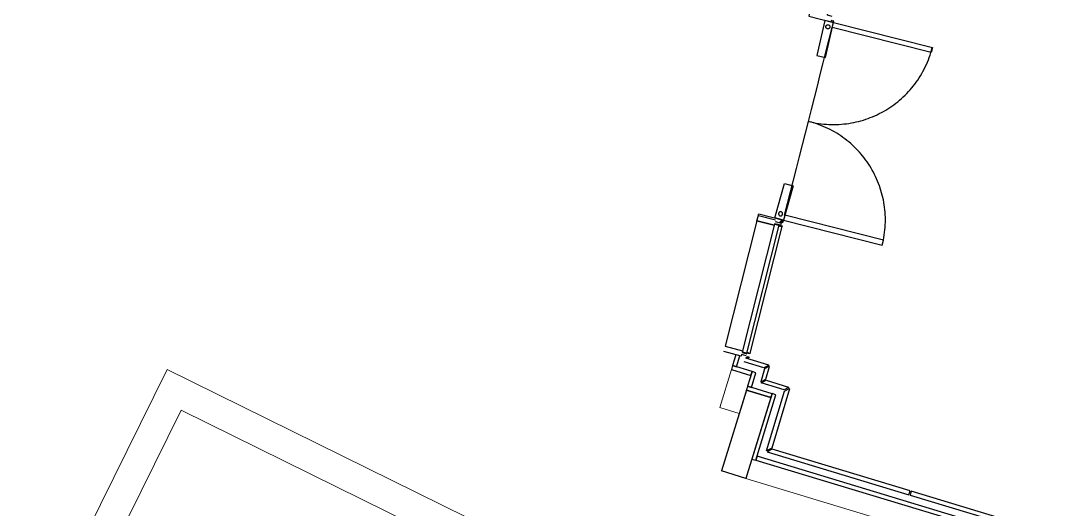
# Model space of a CAD drawing. Header units: centimetres. Extents: x 139057 to 200038, y 34824 to 80516.
# Drawn here: x 176528 to 177536, y 50648 to 51127 of the extents above; entities that cross this region are included whole.
import ezdxf

# ---------------------------------------------------------------- set-up
doc = ezdxf.new("R2010")
doc.units = ezdxf.units.CM
doc.header["$LTSCALE"] = 100
doc.linetypes.add('FLPL-C-P1$0$HIDDEN', pattern=[9.525, 6.35, -3.175])
doc.linetypes.add('FLPL-C-P1$0$HIDDEN2', pattern=[4.7625, 3.175, -1.5875])
doc.layers.add('410_STRUTTURE_001-AM_0', color=7, linetype='Continuous', lineweight=0)
doc.layers.add('430_TAVOLATI_001-AM_0', color=3, linetype='Continuous', lineweight=0)
for name, color, linetype in [('A-FACCIATA', 8, 'Continuous'), ('A-FACCIATA MONTANTI', 13, 'Continuous'), ('A-FACCIATTA ISOLANTE', 8, 'Continuous'), ('A-FACCIATTA STONE', 13, 'Continuous'), ('A-FACCIATTE VISTE', 8, 'Continuous'), ('A-MCLS1-25', 41, 'Continuous'), ('AFPN0CCP1$0$A-BYND', 11, 'Continuous'), ('FLPL-C-P1$0$A-ABOV', 7, 'FLPL-C-P1$0$HIDDEN'), ('FLPL-C-P1$0$A-DOOR', 1, 'Continuous'), ('FLPL-C-P1$0$A-DOOR-SWING', 7, 'FLPL-C-P1$0$HIDDEN2')]:
    doc.layers.add(name, color=color, linetype=linetype)

# ---------------------------------------------------------------- blocks, each defined once
blk = doc.blocks.new('FLPL-C-P1$0$invsible closer')
at = {"layer": 'FLPL-C-P1$0$A-ABOV'}
blk.add_line((0, 44), (0, -44), dxfattribs=at)
blk.add_lwpolyline([(0, 44), (0, -44), (351, -44), (351, 44)], close=True, dxfattribs=at)
blk.add_circle((53, 0), 20, dxfattribs=at)

msp = doc.modelspace()

# ---------------------------------------------------------------- linework, layer by layer
at = {"layer": '410_STRUTTURE_001-AM_0', "elevation": 0}
msp.add_lwpolyline([(176908, 49225, 0.044922), (177432, 50410.2), (176671.9, 50785.3), (176528.1, 50493.9), (176590.9, 50462.9), (176604.2, 50489.8), (176568.3, 50507.5), (176685.6, 50745.2), (177395.1, 50395), (177277.8, 50157.3), (176729.7, 50427.9), (176716.4, 50401), (176789.2, 50365), (176671.9, 50127.4), (176698.8, 50114.1), (176793.9, 50306.9), (177271, 50071.5), (176945.3, 49411.5)], format="xyb", dxfattribs=at)
at = {"layer": '430_TAVOLATI_001-AM_0'}
for p, q in [((177213.8, 50747.9, 0), (177225.3, 50785.2, 0)), ((177225.3, 50785.2, 0), (177244.4, 50779.3, 0)), ((177232.9, 50742, 0), (177244.4, 50779.3, 0)), ((177232.9, 50742, 0), (177213.8, 50747.9, 0)), ((177499.6, 50620.5, 0), (177245.4, 50697.4, 0)), ((177474.6, 50607.2, 0), (177239.5, 50678.3, 0))]:
    msp.add_line(p, q, dxfattribs=at)
at = {"layer": 'A-FACCIATA', "elevation": 0}
msp.add_lwpolyline([(177271.9, 50926.7), (177240.2, 50801.2), (177236.3, 50802.2), (177268, 50927.7)], close=True, dxfattribs=at)
at = {"layer": 'A-FACCIATA MONTANTI', "elevation": 0}
for points in [[(177324.2, 51131.4), (177319.4, 51132.6), (177319.9, 51134.3), (177302.9, 51138.6), (177301.1, 51131.7), (177325.4, 51125.5, 0.414214), (177325.5, 51125.6), (177325.8, 51126.7, 0.414214), (177325.7, 51126.8), (177323.5, 51127.3, -0.414214), (177323.5, 51127.4), (177323.7, 51128)], [(177272.4, 50927), (177267.7, 50928.2), (177267.3, 50926.5), (177250.3, 50930.8), (177252.1, 50937.8), (177276.3, 50931.6, -0.414214), (177276.4, 50931.5), (177276.1, 50930.4, -0.414214), (177276, 50930.4), (177273.8, 50930.9, 0.414214), (177273.8, 50930.9), (177273.6, 50930.3)], [(177268.2, 50930.4), (177273, 50929.2), (177273.4, 50930.6), (177273.6, 50930.6, -0.414214), (177273.6, 50930.5)], [(177268.2, 50930.4), (177273, 50929.2), (177273.4, 50930.6), (177273.6, 50930.6, -0.414214), (177273.6, 50930.5)], [(177273.6, 50930.3), (177275.8, 50929.7, -0.414214), (177275.9, 50929.6)], [(177273.6, 50930.3), (177273.6, 50930.3), (177275.8, 50929.7, -0.414214), (177275.9, 50929.6)], [(177274.8, 50925.3, -0.414214), (177274.7, 50925.2), (177272.5, 50925.8), (177272.4, 50925.6, -0.414214), (177272.3, 50925.5), (177272.1, 50925.6), (177272.4, 50927), (177267.7, 50928.2)], [(177274.8, 50925.3, -0.414214), (177274.7, 50925.2), (177272.5, 50925.8), (177272.4, 50925.6, -0.414214), (177272.3, 50925.5), (177272.1, 50925.6), (177272.4, 50927), (177267.7, 50928.2)], [(177275.8, 50929, -0.414214), (177275.7, 50928.9), (177274.1, 50929.3, 0.414214), (177274, 50929.3), (177273.3, 50926.5, 0.414214), (177273.3, 50926.4), (177274.9, 50926, -0.414214), (177275, 50925.9)], [(177275.8, 50929, -0.414214), (177275.7, 50928.9), (177274.1, 50929.3, 0.414214), (177274, 50929.3), (177273.3, 50926.5, 0.414214), (177273.3, 50926.4), (177274.9, 50926, -0.414214), (177275, 50925.9)], [(177240.9, 50802.1), (177241.1, 50802.1, -0.414214), (177241.2, 50802), (177241.1, 50801.8), (177243.4, 50801.2, -0.414214), (177243.4, 50801.1), (177243.3, 50800.5, -0.414214), (177243.2, 50800.4), (177241.6, 50800.8, 0.414214), (177241.5, 50800.8)], [(177240.9, 50802.1), (177240.9, 50802.1), (177241.1, 50802.1, -0.414214), (177241.2, 50802), (177241.1, 50801.8), (177243.4, 50801.2, -0.414214), (177243.4, 50801.1), (177243.3, 50800.5, -0.414214), (177243.2, 50800.4), (177241.6, 50800.8, 0.414214), (177241.5, 50800.8)], [(177242.3, 50796.8, -0.414214), (177242.2, 50796.7), (177239.9, 50797.3), (177239.9, 50797.1, -0.414214), (177239.8, 50797.1), (177239.6, 50797.1)], [(177242.3, 50796.8, -0.414214), (177242.2, 50796.7), (177239.9, 50797.3), (177239.9, 50797.1, -0.414214), (177239.8, 50797.1), (177239.6, 50797.1)], [(177240.8, 50798, 0.414214), (177240.8, 50797.9), (177242.4, 50797.5, -0.414214), (177242.5, 50797.4)], [(177240.8, 50798, 0.414214), (177240.8, 50797.9), (177242.4, 50797.5, -0.414214), (177242.5, 50797.4)]]:
    msp.add_lwpolyline(points, format="xyb", dxfattribs=at)
for points in [[(177267.3, 50926.6), (177250.3, 50930.9), (177251.7, 50936.3), (177268.6, 50932)], [(177267.3, 50926.6), (177250.3, 50930.9), (177251.7, 50936.3), (177268.6, 50932)], [(177239.9, 50798.6), (177239.9, 50798.6), (177235.2, 50799.8), (177234.8, 50798.2), (177217.9, 50802.7)], [(177239.9, 50798.6), (177235.2, 50799.8), (177234.8, 50798.2), (177217.9, 50802.7)], [(177219.3, 50808), (177219.3, 50808), (177236.2, 50803.5)], [(177219.3, 50808), (177236.2, 50803.5)], [(177235.8, 50801.9), (177240.5, 50800.7)], [(177235.8, 50801.9), (177240.5, 50800.7)]]:
    msp.add_lwpolyline(points, dxfattribs=at)
at = {"layer": 'A-FACCIATTA ISOLANTE'}
for p, q in [((177226.4, 50789, 0), (177225.3, 50785.2, 0)), ((177226.4, 50789, 0), (177225.3, 50785.2, 0)), ((177244.4, 50779.3, 0), (177245.5, 50783.2, 0)), ((177244.4, 50779.3, 0), (177245.5, 50783.2, 0))]:
    msp.add_line(p, q, dxfattribs=at)
at = {"layer": 'A-FACCIATTA ISOLANTE', "elevation": 0}
msp.add_lwpolyline([(177233.5, 50798.6), (177229.6, 50799.6), (177226.4, 50789), (177230.3, 50787.8), (177233.5, 50798.6)], dxfattribs=at)
msp.add_lwpolyline([(177233.5, 50798.6), (177229.6, 50799.6), (177226.4, 50789), (177230.3, 50787.8), (177233.5, 50798.6)], dxfattribs=at)
for points in [[(177245.6, 50783.1), (177226.4, 50789), (177225.3, 50785.2), (177244.4, 50779.3)], [(177245, 50767.6), (177249.4, 50782), (177245.6, 50783.1), (177241.2, 50768.8)], [(177265.1, 50761.4), (177241.2, 50768.8), (177240, 50765), (177263.9, 50757.6)], [(177249.2, 50696.3), (177268.9, 50760.3), (177265.1, 50761.5), (177245.4, 50697.4)], [(177507.9, 50622.2), (177250.4, 50700.1), (177249.2, 50696.3), (177506.7, 50618.4)]]:
    msp.add_lwpolyline(points, close=True, dxfattribs=at)
at = {"layer": 'A-FACCIATTA STONE', "elevation": 0}
for points in [[(177239, 50796.7), (177261.7, 50789.7), (177261.6, 50789.2), (177257.2, 50786.9), (177237.9, 50792.8)], [(177239, 50796.7), (177239, 50796.7), (177261.7, 50789.7), (177261.6, 50789.2), (177257.2, 50786.9), (177237.9, 50792.8)]]:
    msp.add_lwpolyline(points, dxfattribs=at)
for points in [[(177262.1, 50788.2), (177257.8, 50785.8), (177254, 50773), (177259, 50775.7), (177262.6, 50788.1)], [(177262.1, 50788.2), (177257.8, 50785.8), (177254, 50773), (177259, 50775.7), (177262.6, 50788.1)], [(177259.5, 50774.7), (177281.4, 50767.9), (177281.3, 50767.5), (177276.9, 50765.1), (177254.6, 50772)], [(177259.5, 50774.7), (177281.4, 50767.9), (177281.3, 50767.5), (177276.9, 50765.1), (177254.6, 50772)], [(177277.4, 50764.1), (177281.8, 50766.4), (177282.3, 50766.3), (177264.8, 50708.1), (177259.8, 50705.4)], [(177277.4, 50764.1), (177281.8, 50766.4), (177282.3, 50766.3), (177264.8, 50708.1), (177259.8, 50705.4)], [(177399.3, 50662.3), (177400.5, 50666.2), (177265.4, 50707), (177260.4, 50704.4)], [(177399.3, 50662.3), (177400.5, 50666.2), (177265.4, 50707), (177260.4, 50704.4)], [(177531.6, 50622.3), (177536.1, 50624.6), (177536.2, 50625.1), (177401.6, 50665.8), (177400.5, 50662)], [(177531.6, 50622.3), (177536.1, 50624.6), (177536.2, 50625.1), (177401.6, 50665.8), (177400.5, 50662)]]:
    msp.add_lwpolyline(points, close=True, dxfattribs=at)
at = {"layer": 'A-FACCIATTE VISTE'}
for p, q in [((177250.3, 50930.9, 0), (177219.3, 50808, 0)), ((177250.3, 50930.9, 0), (177219.3, 50808, 0)), ((177274.8, 50925.3, 0), (177243.4, 50801.1, 0)), ((177274.8, 50925.3, 0), (177243.4, 50801.1, 0))]:
    msp.add_line(p, q, dxfattribs=at)
at = {"layer": 'A-MCLS1-25'}
for p, q in [((177240, 50765, 0), (177215.6, 50685.7, 0)), ((177263.9, 50757.6, 0), (177240, 50765, 0)), ((177263.9, 50757.6, 0), (177239.5, 50678.3, 0)), ((177239.5, 50678.3, 0), (177215.6, 50685.7, 0))]:
    msp.add_line(p, q, dxfattribs=at)
at = {"layer": 'AFPN0CCP1$0$A-BYND'}
msp.add_arc((-947807.4, 335796, 0), 1160586.5, 345.7918976, 345.801277, dxfattribs=at)
at = {"layer": 'FLPL-C-P1$0$A-DOOR', "elevation": 0}
for points in [[(177324.2, 51120.7), (177325.4, 51125.5), (177422.4, 51101), (177421.1, 51096.1)], [(177277.6, 50936.5), (177276.3, 50931.6), (177373.3, 50907.1), (177374.5, 50911.9)]]:
    msp.add_lwpolyline(points, close=True, dxfattribs=at)
at = {"layer": 'FLPL-C-P1$0$A-DOOR-SWING'}
for centre, start, end in [((177325.4, 51125.5, 0), 255.7965, 345.7965), ((177276.3, 50931.6, 0), 345.7965, 75.7965)]:
    msp.add_arc(centre, 100, start, end, dxfattribs=at)

# ---------------------------------------------------------------- block references
at = {"layer": 'FLPL-C-P1$0$A-ABOV', "yscale": 0.1, "zscale": 0.1}
for p, xscale, rotation in [((177321.1, 51126.5, 0), 0.1, 257.3723527024533), ((177321.1, 51126.5, 0), 0.1, 257.3723528813501), ((177272.1, 50932.8, 0), -0.1, 254.2223527467372)]:
    msp.add_blockref('FLPL-C-P1$0$invsible closer', p, dxfattribs=dict(at, xscale=xscale, rotation=rotation))

doc.saveas('drawing.dxf')
